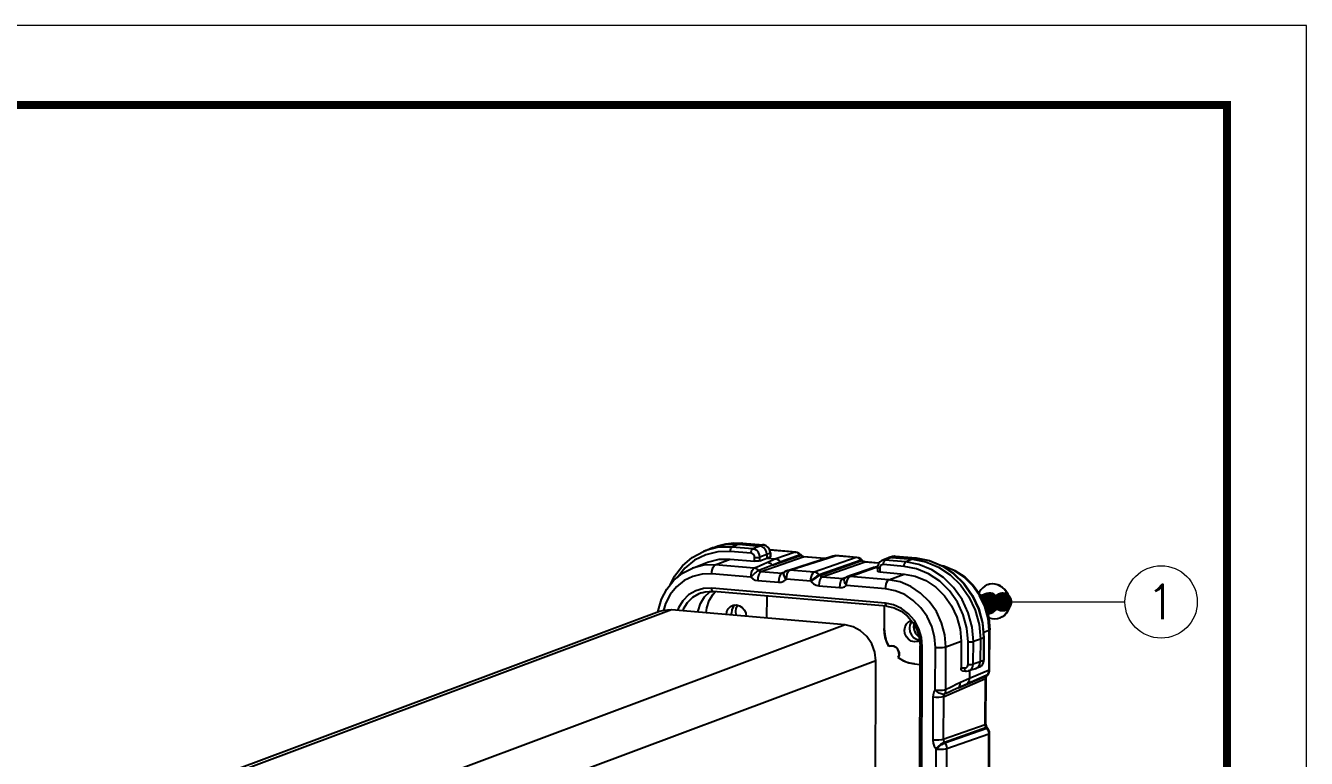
# Model space of a CAD drawing. Extents: x 2468 to 2936, y 274 to 599.
# Drawn here: x 2805.7 to 2935.8, y 524.7 to 599.2 of the extents above; entities that cross this region are included whole.
import ezdxf
from ezdxf.enums import TextEntityAlignment as Align

# ---------------------------------------------------------------- set-up
doc = ezdxf.new("R2010")
doc.units = 0
doc.header["$LTSCALE"] = 30.734
doc.layers.get('0').update_dxf_attribs({"linetype": 'CONTINUOUS'})
doc.layers.add('from', color=7, linetype='CONTINUOUS', lineweight=13)
doc.styles.add('ROMAND', font='romand.shx', dxfattribs={"width": 0.75, "bigfont": 'gbcbig.shx'})
doc.styles.add('TXT', font='txt.shx', dxfattribs={"bigfont": 'gbcbig.shx'})
doc.dimstyles.new('fds', dxfattribs={"dimtxt": 2.5, "dimasz": 2.2, "dimexe": 1, "dimexo": 0, "dimgap": 0.66, "dimtad": 0, "dimzin": 1, "dimdsep": 46, "dimtxsty": 'ROMAND', "dimblk": 'CLOSEDBLANK', "dimcen": 0, "dimclrd": 3, "dimclre": 3, "dimclrt": 7, "dimazin": 0, "dimtfac": 1, "dimtofl": 0, "dimtmove": 0, "dimatfit": 3, "dimldrblk": 'CLOSEDBLANK', "dimfxl": 1, "dimlwd": 5, "dimlwe": 5, "dimarcsym": 0})

# ---------------------------------------------------------------- blocks, each defined once
blk = doc.blocks.new('_ClosedBlank')
at = {"color": 0, "linetype": 'ByBlock', "lineweight": -2}
for p, q in [((-1, 0.167), (0, 0)), ((-1, 0.167), (-1, -0.167)), ((0, 0), (-1, -0.167))]:
    blk.add_line(p, q, dxfattribs=at)
blk = doc.blocks.new('A$C3CCE6F4D')
at = {"color": 7, "linetype": 'Continuous'}
for p, q in [((86.27, 135.18), (86.7, 135.32)), ((89.36, 135.54), (88.5, 135.18)), ((91.14, 134.96), (88.5, 135.18)), ((88.76, 135.7), (89.83, 135.68)), ((89.79, 135.68), (89.36, 135.54)), ((89.36, 135.54), (92.03, 135.31)), ((89.83, 135.68), (89.79, 135.68)), ((89.79, 135.68), (92.44, 135.45)), ((89.83, 135.68), (92.48, 135.46)), ((92.03, 135.31), (91.14, 134.96)), ((92.44, 135.45), (92.03, 135.31)), ((92.48, 135.46), (92.44, 135.45)), ((92.44, 135.45), (92.72, 135.38)), ((92.56, 135.44), (92.48, 135.46)), ((84.88, 134.62), (85.72, 134.98)), ((86.37, 132.91), (88.29, 133.65)), ((90.93, 134.39), (88.29, 134.61)), ((88.29, 133.65), (91.38, 133.38)), ((91.38, 133.38), (91.38, 133.85)), ((92.93, 134.25), (92.04, 133.89)), ((92.04, 133.43), (92.04, 133.89)), ((92.04, 133.43), (92.93, 133.75)), ((92.21, 132.08), (97.55, 133.94)), ((94.06, 133.66), (92.54, 133)), ((93.34, 134.39), (92.93, 134.25)), ((92.93, 134.25), (92.93, 133.75)), ((93.34, 133.9), (92.93, 133.75)), ((92.93, 133.75), (94.07, 133.66)), ((93.3, 134.7), (93.34, 134.39)), ((96.61, 134.53), (93.31, 134.81)), ((96.53, 134.52), (93.31, 134.8)), ((93.39, 134.43), (93.34, 134.39)), ((93.34, 134.39), (93.34, 133.9)), ((93.39, 133.93), (93.34, 133.9)), ((93.39, 134.43), (93.38, 134.56)), ((93.39, 134.43), (93.39, 133.93)), ((93.67, 132.87), (97.23, 134.11)), ((96.53, 134.52), (94.07, 133.66)), ((97.18, 134.18), (94.71, 133.32)), ((95.56, 132.22), (101.3, 134.05)), ((95.87, 132.25), (101.62, 134.08)), ((96.53, 134.52), (96.61, 134.53)), ((96.77, 134.47), (96.53, 134.52)), ((96.8, 134.49), (96.61, 134.53)), ((96.99, 134.35), (96.77, 134.47)), ((97.06, 134.37), (96.8, 134.49)), ((97.18, 134.18), (96.99, 134.35)), ((97.29, 134.18), (97.06, 134.37)), ((97.27, 134.19), (97.18, 134.18)), ((97.23, 134.11), (97.18, 134.18)), ((97.23, 134.11), (97.34, 134.11)), ((97.32, 134.03), (97.23, 134.11)), ((97.29, 134.18), (97.27, 134.19)), ((97.34, 134.11), (97.29, 134.18)), ((97.36, 134.09), (97.34, 134.11)), ((97.49, 133.99), (97.36, 134.09)), ((97.55, 133.94), (97.62, 133.95)), ((100.24, 133.71), (97.55, 133.94)), ((100.28, 133.72), (97.62, 133.95)), ((104.29, 133.85), (98.96, 131.99)), ((104.93, 133.51), (99.6, 131.65)), ((99.65, 131.58), (104.99, 133.45)), ((101.3, 134.05), (101.3, 134.05)), ((101.56, 134.09), (101.69, 134.09)), ((101.62, 134.08), (101.69, 134.09)), ((104.29, 133.85), (101.62, 134.08)), ((104.37, 133.86), (101.69, 134.09)), ((104.37, 133.86), (104.29, 133.85)), ((104.53, 133.8), (104.29, 133.85)), ((104.63, 133.8), (104.37, 133.86)), ((104.75, 133.68), (104.53, 133.8)), ((104.93, 133.51), (104.75, 133.68)), ((104.99, 133.53), (104.93, 133.51)), ((104.99, 133.45), (104.93, 133.51)), ((104.99, 133.45), (105.1, 133.45)), ((105.08, 133.36), (104.99, 133.45)), ((105.1, 133.45), (105.04, 133.51)), ((105.12, 133.42), (105.1, 133.45)), ((105.25, 133.33), (105.12, 133.42)), ((108.37, 133.81), (107.54, 133.45)), ((108.76, 133.87), (107.94, 133.51)), ((110.57, 133.29), (107.94, 133.51)), ((108.45, 133.84), (108.37, 133.81)), ((108.89, 133.98), (108.45, 133.84)), ((108.48, 133.85), (108.45, 133.84)), ((108.76, 133.87), (108.48, 133.85)), ((109.21, 134.01), (108.76, 133.87)), ((108.76, 133.87), (111.43, 133.64)), ((109.14, 134.02), (108.89, 133.98)), ((109.24, 134.02), (109.14, 134.02)), ((109.24, 134.02), (109.21, 134.01)), ((109.21, 134.01), (111.86, 133.78)), ((109.24, 134.02), (111.9, 133.79)), ((111.43, 133.64), (110.57, 133.29)), ((111.86, 133.78), (111.43, 133.64)), ((111.9, 133.79), (111.86, 133.78)), ((83.48, 132.5), (85.39, 133.24)), ((90.92, 131.34), (85.94, 131.77)), ((91.34, 132.48), (86.37, 132.91)), ((92.21, 132.08), (94.86, 131.85)), ((94.71, 133.32), (93.67, 132.87)), ((95.1, 131.93), (94.86, 131.85)), ((95.01, 131.87), (95.02, 131.87)), ((95.04, 131.87), (95.01, 131.87)), ((95.1, 131.92), (95.04, 131.87)), ((95.1, 131.92), (95.06, 131.85)), ((95.09, 131.79), (95.13, 131.94)), ((95.1, 131.92), (95.15, 131.97)), ((95.13, 131.94), (95.15, 131.97)), ((95.62, 131.98), (95.74, 132.16)), ((95.74, 132.16), (95.87, 132.25)), ((98.96, 131.99), (95.87, 132.25)), ((99.97, 131.41), (105.31, 133.27)), ((104.46, 131.86), (103.44, 131.51)), ((106.38, 132.53), (104.46, 131.86)), ((105.17, 132.03), (106.72, 132.57)), ((105.31, 133.27), (105.38, 133.28)), ((107.16, 133.11), (105.31, 133.27)), ((107.17, 133.13), (105.38, 133.28)), ((106.4, 132.54), (106.38, 132.53)), ((106.4, 132.54), (107, 132.73)), ((106.48, 132.56), (106.4, 132.54)), ((106.72, 132.57), (106.48, 132.56)), ((106.71, 132.57), (106.99, 132.66)), ((106.71, 132.57), (106.98, 132.55)), ((106.99, 132.57), (106.98, 132.1)), ((107.02, 132.07), (106.98, 132.1)), ((107.27, 132.49), (107.27, 132.02)), ((107.27, 132.02), (110.36, 131.75)), ((110.36, 132.72), (107.73, 132.94)), ((108.44, 131.01), (110.36, 131.75)), ((91.78, 130.93), (94.42, 130.7)), ((95.38, 131.05), (95.44, 131.11)), ((98.52, 130.84), (95.44, 131.11)), ((98.52, 130.84), (98.58, 130.78)), ((99.53, 130.26), (102.18, 130.04)), ((99.6, 131.65), (99.65, 131.58)), ((99.97, 131.41), (102.61, 131.18)), ((102.89, 131.27), (102.61, 131.18)), ((102.79, 131.19), (102.84, 131.24)), ((108.01, 129.87), (103.04, 130.3)), ((103.44, 131.51), (103.14, 131.4)), ((103.22, 131.16), (103.33, 131.34)), ((103.33, 131.34), (103.47, 131.44)), ((108.44, 131.01), (103.47, 131.44)), ((121.23, 130.45), (120.93, 130.37)), ((84.53, 128.02), (85.03, 128.84)), ((85.69, 129.5), (85.78, 129.55)), ((108.01, 128.07), (85.94, 129.96)), ((108.18, 127.65), (86.11, 129.54)), ((86.12, 129.21), (86.43, 129.52)), ((92.92, 128.96), (92.91, 126.15)), ((120.37, 129.08), (120.22, 129.04)), ((120.36, 129.08), (120.25, 129.05)), ((120.41, 129.11), (120.35, 129.08)), ((120.57, 129.11), (120.36, 129.08)), ((120.58, 129.11), (120.37, 129.08)), ((120.62, 129.16), (120.41, 129.11)), ((120.56, 129.16), (120.44, 129.12)), ((120.61, 129.18), (120.53, 129.15)), ((120.77, 129.19), (120.56, 129.16)), ((120.66, 129.2), (120.61, 129.18)), ((120.76, 129.23), (120.63, 129.19)), ((120.87, 129.24), (120.66, 129.2)), ((120.97, 129.26), (120.76, 129.23)), ((120.91, 129.29), (120.8, 129.25)), ((122.24, 128.67), (122.1, 128.86)), ((79.3, 126.98), (22.08, 105.61)), ((80.82, 127.19), (22.87, 105.54)), ((79.13, 126.92), (79.15, 127.09)), ((102.89, 125.29), (80.82, 127.19)), ((84.2, 126.89), (84.22, 127.09)), ((84.2, 126.89), (84.22, 127.09)), ((84.22, 127.09), (84.53, 128.02)), ((88.91, 127.82), (88.68, 127.59)), ((89.21, 127.8), (89.2, 127.79)), ((107.84, 127.68), (107.83, 124.84)), ((121.38, 126.8), (121.54, 126.88)), ((122.42, 128.01), (122.43, 128.01)), ((122.43, 128.01), (122.43, 128.01)), ((102.89, 125.29), (43.22, 103)), ((88.48, 126.53), (88.44, 126.8)), ((111.19, 125.82), (111.28, 125.85)), ((111.38, 125.73), (111.3, 125.65)), ((111.61, 125.37), (111.57, 125.05)), ((120.3, 125.51), (120.46, 123.66)), ((121, 126.66), (121.08, 126.69)), ((121.02, 126.67), (121.1, 126.7)), ((121.08, 126.69), (121.25, 126.8)), ((121.1, 126.7), (121.27, 126.81)), ((121.12, 126.71), (121.19, 126.73)), ((121.19, 126.73), (121.22, 126.74)), ((121.22, 126.74), (121.39, 126.84)), ((121.22, 126.74), (121.29, 126.77)), ((121.41, 126.81), (121.48, 126.84)), ((122.83, 126.32), (122.51, 126.16)), ((107.83, 124.84), (107.9, 124.06)), ((107.9, 124.06), (108.1, 123.29)), ((111.05, 124.86), (111.11, 124.43)), ((111.11, 124.43), (111.29, 124.03)), ((120.46, 123.66), (120.05, 123.5)), ((121.16, 124.58), (120.45, 124.31)), ((120.46, 123.66), (120.45, 120.78)), ((120.5, 123.7), (120.46, 123.66)), ((120.5, 123.7), (120.5, 120.81)), ((121.15, 119.56), (121.16, 124.58)), ((121.23, 119.63), (121.25, 124.65)), ((108.1, 123.29), (108.41, 122.57)), ((108.48, 122.6), (108.41, 122.57)), ((108.48, 122.6), (108.68, 122.65)), ((108.72, 122.65), (108.48, 122.6)), ((108.68, 122.65), (108.97, 122.62)), ((109.05, 122.6), (108.72, 122.65)), ((109.34, 122.43), (109.05, 122.6)), ((109.57, 122.16), (109.34, 122.43)), ((109.7, 121.83), (109.57, 122.16)), ((112.33, 123.29), (112.17, 123.2)), ((112.18, 36.63), (112.4, 122.65)), ((112.32, 123.38), (112.31, 123.37)), ((112.47, 36.55), (112.68, 122.57)), ((114.33, 117.01), (114.34, 122.42)), ((115.66, 117.09), (115.67, 122.5)), ((115.67, 122.5), (117.61, 123.22)), ((117.61, 123.22), (117.6, 119.86)), ((118.49, 120.27), (118.5, 123.14)), ((119.15, 120.31), (119.16, 123.18)), ((120.05, 123.5), (119.16, 123.18)), ((120.05, 123.5), (120.04, 120.6)), ((106.77, 120.72), (47.1, 98.44)), ((106.56, 34.71), (106.77, 120.72)), ((109.63, 121.14), (109.72, 121.47)), ((109.63, 121.14), (110.27, 120.74)), ((109.72, 121.47), (109.7, 121.83)), ((110.27, 120.74), (110.96, 120.46)), ((110.96, 120.46), (111.67, 120.33)), ((120.04, 120.6), (119.15, 120.31)), ((120.45, 120.78), (120.04, 120.6)), ((120.5, 120.81), (120.45, 120.78)), ((120.49, 120.67), (120.5, 120.81)), ((111.67, 120.33), (112.39, 120.27)), ((117.26, 117.29), (120.83, 118.83)), ((117.62, 119.68), (117.6, 119.86)), ((117.6, 119.86), (118.04, 119.82)), ((117.77, 119.44), (118.21, 119.4)), ((120.88, 118.89), (118.42, 117.82)), ((119.45, 119.72), (118.56, 119.44)), ((118.56, 119.44), (118.56, 119.44)), ((121.15, 119.56), (118.68, 118.49)), ((118.68, 119.48), (118.68, 118.49)), ((119.45, 119.72), (119.52, 119.75)), ((119.94, 119.93), (119.52, 119.75)), ((120.71, 118.62), (120.75, 118.74)), ((120.75, 118.74), (120.83, 118.83)), ((120.78, 118.59), (120.81, 118.75)), ((120.81, 118.75), (120.87, 118.85)), ((120.83, 118.83), (120.88, 118.89)), ((120.83, 118.83), (120.89, 118.87)), ((120.87, 118.85), (120.89, 118.87)), ((120.88, 118.89), (121.03, 119.08)), ((120.94, 118.93), (120.88, 118.89)), ((120.89, 118.87), (120.94, 118.93)), ((120.94, 118.93), (121.11, 119.15)), ((121.03, 119.08), (121.12, 119.31)), ((121.11, 119.15), (121.21, 119.4)), ((121.12, 119.31), (121.15, 119.56)), ((121.21, 119.4), (121.23, 119.63)), ((115.35, 116.18), (120.69, 118.5)), ((118.42, 117.82), (117.26, 117.29)), ((118.68, 118.49), (117.52, 117.96)), ((120.68, 112.6), (120.69, 118.5)), ((120.69, 118.5), (120.71, 118.62)), ((120.69, 118.5), (120.78, 118.57)), ((120.76, 112.68), (120.78, 118.57)), ((120.78, 118.57), (120.78, 118.59)), ((114.02, 116.1), (114, 110.66)), ((115.35, 116.18), (115.34, 110.74)), ((120.68, 112.6), (115.34, 110.74)), ((120.81, 112.25), (115.48, 110.38)), ((120.68, 112.6), (120.76, 112.68)), ((120.77, 112.64), (120.76, 112.68)), ((120.81, 112.25), (120.92, 112.25)), ((120.87, 112.18), (120.81, 112.25)), ((120.92, 112.25), (120.9, 112.27)), ((120.98, 112.18), (120.92, 112.25)), ((115.53, 110.32), (120.87, 112.18)), ((115.79, 109.6), (121.13, 111.46)), ((120.97, 112.19), (120.98, 112.18)), ((121.11, 105.98), (121.13, 111.46)), ((121.2, 106.06), (121.21, 111.53)), ((114.4, 109.58), (114.45, 109.51)), ((114.44, 103.59), (114.45, 109.51)), ((115.48, 110.38), (115.53, 110.32)), ((115.78, 103.67), (115.79, 109.6))]:
    blk.add_line(p, q, dxfattribs=at)
for points in [[(88.5, 135.18), (86.82, 135.15), (85.21, 134.75), (84.88, 134.62)], [(85.72, 134.98), (86.05, 135.1), (86.27, 135.18)], [(86.27, 135.18), (87.67, 135.5), (89.36, 135.54)], [(86.7, 135.32), (87.72, 135.58), (88.76, 135.7)], [(86.7, 135.32), (88.1, 135.64), (89.79, 135.68)], [(88.29, 134.61), (88.31, 134.8), (88.35, 134.98), (88.42, 135.11), (88.5, 135.18)], [(92.93, 134.25), (92.89, 134.55), (92.76, 134.84), (92.56, 135.07), (92.3, 135.24), (92.03, 135.31)], [(93.38, 134.56), (93.29, 134.87), (93.11, 135.14), (92.86, 135.34), (92.56, 135.44)], [(92.72, 135.38), (92.97, 135.22), (93.17, 134.98), (93.3, 134.7)], [(80.67, 130.38), (81.21, 131.47), (82.22, 132.78), (83.46, 133.85), (84.88, 134.62)], [(88.29, 134.61), (86.7, 134.58), (85.17, 134.2), (83.76, 133.51), (82.52, 132.51), (81.53, 131.28)], [(85.39, 133.24), (86.87, 133.62), (88.29, 133.65)], [(90.93, 134.39), (90.94, 134.58), (90.99, 134.75), (91.06, 134.89), (91.14, 134.96)], [(91.38, 133.85), (91.36, 134.01), (91.29, 134.15), (91.19, 134.27), (91.07, 134.35), (90.93, 134.39)], [(92.04, 133.89), (92, 134.2), (91.87, 134.49), (91.67, 134.72), (91.42, 134.88), (91.14, 134.96)], [(91.38, 133.85), (91.57, 133.85), (91.76, 133.85), (91.92, 133.87), (92.04, 133.89)], [(92.04, 133.43), (91.92, 133.4), (91.76, 133.38), (91.56, 133.38), (91.38, 133.38)], [(94.71, 133.32), (94.52, 133.49), (94.3, 133.6), (94.07, 133.66)], [(97.55, 133.94), (97.43, 133.97), (97.32, 134.03)], [(97.62, 133.95), (97.61, 133.95), (97.49, 133.99)], [(101.3, 134.05), (101.43, 134.08), (101.56, 134.09)], [(101.3, 134.05), (101.38, 134.07), (101.62, 134.08)], [(105.04, 133.51), (104.87, 133.67), (104.63, 133.8)], [(105.04, 133.51), (105.03, 133.52), (104.99, 133.53)], [(105.31, 133.27), (105.19, 133.3), (105.08, 133.36)], [(107.54, 133.45), (107.3, 133.29), (107.1, 133.04), (107, 132.72), (106.99, 132.57)], [(107.94, 133.51), (107.66, 133.49), (107.55, 133.45)], [(107.73, 132.94), (107.74, 133.13), (107.79, 133.31), (107.86, 133.44), (107.94, 133.51)], [(108.89, 133.98), (108.93, 133.99), (109.21, 134.01)], [(111.43, 133.64), (113.11, 133.32), (114.73, 132.64), (116.23, 131.64), (117.53, 130.36), (118.6, 128.85), (119.4, 127.15), (119.88, 125.35), (120.05, 123.5)], [(111.86, 133.78), (113.54, 133.46), (115.16, 132.79), (116.65, 131.79), (117.95, 130.51), (119.02, 129), (119.81, 127.31), (120.3, 125.51)], [(111.9, 133.79), (113.58, 133.47), (115.2, 132.8), (116.69, 131.81), (117.99, 130.53), (119.06, 129.02), (119.86, 127.34), (120.34, 125.54), (120.5, 123.7)], [(79.15, 127.09), (79.57, 128.54), (80.24, 129.84), (81.14, 130.97), (82.23, 131.86), (83.48, 132.5)], [(85.94, 131.77), (84.71, 131.74), (83.52, 131.45), (82.42, 130.91), (81.45, 130.13), (80.66, 129.15), (80.07, 128), (79.82, 127.13)], [(86.37, 132.91), (84.95, 132.88), (83.48, 132.5)], [(85.94, 131.77), (85.96, 132.08), (86.02, 132.37), (86.12, 132.63), (86.24, 132.81), (86.37, 132.91)], [(90.92, 131.34), (90.94, 131.65), (91, 131.94), (91.09, 132.2), (91.21, 132.38), (91.34, 132.48)], [(91.93, 132.21), (91.86, 132.18), (91.77, 132.13), (91.67, 132.07), (91.57, 131.99), (91.46, 131.9), (91.34, 131.79), (91.23, 131.68), (91.12, 131.57), (91.01, 131.45), (90.92, 131.34)], [(92.54, 133), (92.11, 132.81), (91.71, 132.64), (91.34, 132.48)], [(91.93, 132.21), (91.8, 132.32), (91.65, 132.4), (91.5, 132.46), (91.34, 132.48)], [(92.21, 132.08), (92.05, 131.94), (91.91, 131.68), (91.81, 131.32), (91.78, 130.93)], [(93.67, 132.87), (93.02, 132.63), (91.93, 132.21)], [(91.93, 132.21), (92.01, 132.14), (92.11, 132.1), (92.21, 132.08)], [(93.67, 132.87), (93.48, 133.04), (93.25, 133.15), (93.02, 133.21)], [(94.86, 131.85), (94.69, 131.72), (94.55, 131.45), (94.45, 131.1), (94.42, 130.7)], [(94.86, 131.85), (94.97, 131.86), (95.01, 131.87)], [(95.06, 131.85), (95.05, 131.64), (95.17, 131.36), (95.38, 131.05)], [(95.44, 131.11), (95.26, 131.35), (95.14, 131.59), (95.09, 131.79)], [(95.56, 132.22), (95.35, 132.13), (95.15, 131.97)], [(95.44, 131.11), (95.46, 131.42), (95.52, 131.72), (95.62, 131.98)], [(95.56, 132.22), (95.64, 132.24), (95.87, 132.25)], [(98.52, 130.84), (98.54, 131.15), (98.6, 131.45), (98.7, 131.71), (98.82, 131.89), (98.96, 131.99)], [(99.6, 131.65), (99.41, 131.82), (99.19, 131.93), (98.96, 131.99)], [(103.47, 131.44), (104.47, 131.79), (105.17, 132.03)], [(105.14, 132.1), (105.24, 132.12), (105.47, 132.14)], [(105.38, 133.28), (105.36, 133.28), (105.25, 133.33)], [(107.27, 132.49), (107.12, 132.51), (107.02, 132.54), (106.99, 132.57)], [(107.27, 132.02), (107.12, 132.04), (107.02, 132.07)], [(107.73, 132.94), (107.59, 132.93), (107.46, 132.87), (107.36, 132.77), (107.29, 132.64), (107.27, 132.49)], [(110.36, 132.72), (110.38, 132.91), (110.42, 133.08), (110.49, 133.22), (110.57, 133.29)], [(118.5, 123.14), (118.34, 124.89), (117.88, 126.59), (117.13, 128.19), (116.12, 129.62), (114.89, 130.83), (113.48, 131.77), (111.95, 132.41), (110.36, 132.72)], [(110.36, 131.75), (111.78, 131.48), (113.14, 130.91), (114.4, 130.07), (115.5, 129), (116.4, 127.72), (117.07, 126.29), (117.48, 124.77), (117.61, 123.22)], [(119.16, 123.18), (119, 125.02), (118.51, 126.82), (117.72, 128.51), (116.65, 130.02), (115.35, 131.3), (113.87, 132.29), (112.25, 132.96), (110.57, 133.29)], [(115.12, 132.83), (115.47, 132.76), (116.82, 132.21), (118.06, 131.39), (119.15, 130.33), (120.05, 129.08), (120.71, 127.68), (121.11, 126.18), (121.25, 124.65)], [(121.16, 124.58), (121.02, 126.12), (120.62, 127.62), (119.96, 129.03), (119.07, 130.29), (117.98, 131.36), (116.74, 132.19), (115.39, 132.75), (115.22, 132.78)], [(90.92, 131.34), (91.17, 131.13), (91.47, 130.99), (91.78, 130.93)], [(94.42, 130.7), (94.77, 130.72), (95.1, 130.84), (95.38, 131.05)], [(99.6, 131.65), (99.44, 131.57), (99.23, 131.43), (98.99, 131.26), (98.74, 131.05), (98.52, 130.84)], [(99.65, 131.58), (99.44, 131.48), (99.16, 131.28), (98.86, 131.04), (98.58, 130.78)], [(98.58, 130.78), (98.86, 130.52), (99.18, 130.34), (99.53, 130.26)], [(99.97, 131.41), (99.8, 131.28), (99.66, 131.01), (99.57, 130.66), (99.53, 130.26)], [(99.65, 131.58), (99.75, 131.5), (99.85, 131.44), (99.97, 131.41)], [(102.61, 131.18), (102.45, 131.05), (102.31, 130.79), (102.21, 130.43), (102.18, 130.04)], [(102.18, 130.04), (102.49, 130.05), (102.78, 130.14), (103.04, 130.3)], [(102.61, 131.18), (102.72, 131.19), (102.77, 131.2)], [(103.04, 130.3), (102.88, 130.56), (102.78, 130.81), (102.75, 131.03), (102.79, 131.19)], [(102.84, 131.24), (102.81, 131.22), (102.77, 131.2)], [(103.14, 131.4), (103.02, 131.35), (102.84, 131.24)], [(103.04, 130.3), (103.06, 130.61), (103.12, 130.9), (103.22, 131.16)], [(103.14, 131.4), (103.26, 131.43), (103.47, 131.44)], [(108.01, 129.87), (108.04, 130.18), (108.1, 130.48), (108.19, 130.73), (108.31, 130.91), (108.44, 131.01)], [(115.67, 122.5), (115.53, 124.05), (115.13, 125.57), (114.46, 126.99), (113.56, 128.26), (112.46, 129.34), (111.21, 130.17), (109.85, 130.74), (108.44, 131.01)], [(120.93, 130.37), (120.61, 130.21), (120.35, 130.01), (120.12, 129.76), (119.93, 129.47), (119.87, 129.32)], [(123.8, 128.11), (123.77, 128.47), (123.69, 128.83), (123.56, 129.18), (123.37, 129.5), (123.15, 129.79), (122.88, 130.04), (122.59, 130.24), (122.27, 130.38), (121.94, 130.47), (121.6, 130.5), (121.27, 130.47), (120.98, 130.39)], [(123.76, 128.09), (123.73, 128.46), (123.65, 128.82), (123.51, 129.16), (123.33, 129.49), (123.1, 129.78), (122.84, 130.02), (122.54, 130.22), (122.23, 130.37), (121.9, 130.46), (121.56, 130.49), (121.23, 130.45)], [(85.94, 129.96), (84.9, 129.93), (83.91, 129.63), (83.01, 129.1), (82.27, 128.36), (81.71, 127.44), (81.6, 127.12)], [(84.63, 129.37), (84.31, 129.25), (83.5, 128.77), (82.83, 128.1), (82.32, 127.27), (82.25, 127.06)], [(84.63, 129.37), (85.11, 129.5), (85.61, 129.55), (86.11, 129.54)], [(85.03, 128.84), (85.69, 129.5), (85.78, 129.55)], [(85.25, 126.8), (85.32, 127.48), (85.63, 128.4), (86.12, 129.21)], [(86.11, 129.54), (86.06, 129.56), (86, 129.64), (85.95, 129.78), (85.94, 129.96)], [(114.34, 122.42), (114.22, 123.77), (113.87, 125.1), (113.28, 126.35), (112.49, 127.46), (111.53, 128.41), (110.44, 129.14), (109.24, 129.63), (108.01, 129.87)], [(120.36, 129.04), (120.14, 129.01), (120.09, 128.99)], [(121.25, 126.8), (121.4, 126.94), (121.51, 127.11), (121.6, 127.31), (121.65, 127.53), (121.66, 127.75), (121.63, 127.98), (121.56, 128.2), (121.45, 128.41), (121.32, 128.6), (121.15, 128.76), (120.97, 128.88), (120.76, 128.97), (120.55, 129.02), (120.33, 129.03), (120.12, 129), (120.09, 128.99)], [(120.98, 126.67), (121.13, 126.77), (121.27, 126.92), (121.37, 127.1), (121.45, 127.31), (121.49, 127.53), (121.48, 127.75), (121.44, 127.98), (121.37, 128.2), (121.25, 128.4), (121.11, 128.58), (120.93, 128.73), (120.74, 128.85), (120.53, 128.93), (120.32, 128.97), (120.1, 128.96), (120.1, 128.96)], [(120.98, 126.68), (121.1, 126.76), (121.24, 126.92), (121.35, 127.1), (121.43, 127.3), (121.46, 127.52), (121.46, 127.74), (121.42, 127.97), (121.34, 128.19), (121.23, 128.39), (121.08, 128.57), (120.91, 128.72), (120.72, 128.84), (120.51, 128.92), (120.29, 128.96), (120.1, 128.95)], [(120.96, 126.73), (120.98, 126.74), (121.11, 126.9), (121.21, 127.09), (121.27, 127.3), (121.3, 127.52), (121.29, 127.75), (121.23, 127.97), (121.14, 128.19), (121.02, 128.38), (120.87, 128.56), (120.69, 128.7), (120.49, 128.81), (120.28, 128.87), (120.13, 128.89)], [(120.96, 126.74), (121.08, 126.89), (121.18, 127.08), (121.25, 127.29), (121.27, 127.51), (121.26, 127.74), (121.21, 127.96), (121.12, 128.18), (121, 128.37), (120.84, 128.55), (120.67, 128.69), (120.47, 128.8), (120.26, 128.86), (120.14, 128.88)], [(120.22, 129.04), (120.17, 129.02), (120.15, 129.01)], [(121.11, 127.51), (121.08, 127.74), (121.02, 127.96), (120.92, 128.17), (120.79, 128.36), (120.63, 128.53), (120.44, 128.66), (120.24, 128.76), (120.19, 128.77)], [(120.93, 126.87), (121.01, 127.06), (121.07, 127.28), (121.08, 127.5), (121.06, 127.73), (121, 127.95), (120.9, 128.16), (120.77, 128.35), (120.6, 128.52), (120.42, 128.65), (120.22, 128.75), (120.2, 128.75)], [(120.91, 127.5), (120.88, 127.73), (120.8, 127.95), (120.7, 128.16), (120.55, 128.34), (120.39, 128.5), (120.29, 128.56)], [(120.86, 127.13), (120.88, 127.27), (120.89, 127.49), (120.85, 127.72), (120.78, 127.94), (120.67, 128.15), (120.53, 128.33), (120.36, 128.49), (120.31, 128.52)], [(121.68, 127.76), (121.65, 127.99), (121.58, 128.21), (121.48, 128.42), (121.34, 128.6), (121.18, 128.77), (120.99, 128.89), (120.78, 128.98), (120.57, 129.03), (120.36, 129.04)], [(121.87, 127.82), (121.85, 128.04), (121.78, 128.26), (121.68, 128.47), (121.55, 128.66), (121.39, 128.82), (121.2, 128.95), (121, 129.05), (120.79, 129.1), (120.57, 129.11)], [(121.39, 126.84), (121.55, 126.97), (121.68, 127.13), (121.77, 127.32), (121.83, 127.54), (121.85, 127.76), (121.83, 127.99), (121.77, 128.21), (121.68, 128.42), (121.55, 128.62), (121.39, 128.79), (121.21, 128.92), (121.01, 129.02), (120.8, 129.09), (120.58, 129.11)], [(121.54, 126.88), (121.7, 127), (121.84, 127.16), (121.94, 127.34), (122.01, 127.55), (122.04, 127.77), (122.03, 127.99), (121.99, 128.22), (121.9, 128.44), (121.78, 128.64), (121.63, 128.81), (121.46, 128.96), (121.26, 129.07), (121.05, 129.14), (120.84, 129.18), (120.62, 129.16)], [(120.8, 129.25), (120.71, 129.22), (120.71, 129.21)], [(122.07, 127.89), (122.04, 128.11), (121.97, 128.33), (121.87, 128.54), (121.74, 128.73), (121.58, 128.89), (121.4, 129.02), (121.2, 129.12), (120.99, 129.17), (120.77, 129.19)], [(122.13, 128.86), (121.97, 129.03), (121.79, 129.16), (121.59, 129.26), (121.38, 129.31), (121.16, 129.33), (120.95, 129.3), (120.82, 129.26)], [(121.58, 126.88), (121.68, 126.92), (121.85, 127.03), (121.99, 127.18), (122.11, 127.36), (122.18, 127.56), (122.23, 127.77), (122.23, 128), (122.19, 128.23), (122.12, 128.45), (122.01, 128.65), (121.87, 128.84), (121.7, 128.99), (121.51, 129.12), (121.3, 129.2), (121.09, 129.24), (120.87, 129.24)], [(122.1, 128.86), (121.94, 129.02), (121.76, 129.16), (121.56, 129.25), (121.34, 129.31), (121.13, 129.32), (120.91, 129.29)], [(121.6, 126.88), (121.67, 126.91), (121.84, 127.02), (121.99, 127.15), (122.11, 127.32), (122.19, 127.52), (122.24, 127.73), (122.26, 127.95), (122.23, 128.18), (122.17, 128.4), (122.07, 128.61), (121.94, 128.8), (121.78, 128.96), (121.59, 129.09), (121.39, 129.19), (121.18, 129.24), (120.97, 129.26)], [(121.92, 128.82), (122.06, 128.7), (122.18, 128.55), (122.29, 128.38), (122.37, 128.2), (122.42, 128.01)], [(122.43, 128.01), (122.41, 128.19), (122.38, 128.37), (122.32, 128.55), (122.23, 128.71), (122.13, 128.86)], [(122.43, 128.01), (122.4, 128.24), (122.34, 128.46), (122.24, 128.67)], [(80.82, 127.19), (79.81, 127.13), (79.3, 126.98)], [(87.8, 126.59), (87.86, 126.98), (88.04, 127.35), (88.32, 127.63), (88.57, 127.77)], [(88.68, 127.59), (88.5, 127.22), (88.44, 126.8)], [(88.57, 127.77), (88.68, 127.8), (89.07, 127.83), (89.46, 127.73), (89.81, 127.51), (90.09, 127.18), (90.27, 126.78), (90.33, 126.37)], [(89.2, 127.79), (89.02, 127.42), (88.95, 127)], [(88.95, 127), (89.01, 126.57), (89.05, 126.48)], [(112.68, 122.57), (112.57, 123.7), (112.23, 124.81), (111.67, 125.83), (110.93, 126.7), (110.04, 127.39), (109.04, 127.85), (108.01, 128.07)], [(108.18, 127.65), (108.14, 127.66), (108.07, 127.74), (108.02, 127.89), (108.01, 128.07)], [(108.18, 127.65), (109.12, 127.45), (110.01, 127.03), (110.81, 126.41), (111.48, 125.61), (111.98, 124.69), (112.29, 123.68), (112.4, 122.65)], [(120.87, 127.08), (120.91, 127.28), (120.91, 127.5)], [(120.93, 126.86), (120.95, 126.88), (121.04, 127.07), (121.09, 127.29), (121.11, 127.51)], [(121.27, 126.81), (121.42, 126.95), (121.54, 127.12), (121.62, 127.32), (121.67, 127.53), (121.68, 127.76)], [(121.29, 126.77), (121.46, 126.88), (121.61, 127.02), (121.73, 127.19), (121.81, 127.38), (121.86, 127.6), (121.87, 127.82)], [(121.48, 126.84), (121.65, 126.95), (121.8, 127.09), (121.92, 127.26), (122, 127.45), (122.05, 127.66), (122.07, 127.89)], [(121.49, 126.85), (121.49, 126.85), (121.58, 126.88)], [(123.8, 128.11), (123.77, 127.74), (123.69, 127.4), (123.55, 127.07), (123.37, 126.78), (123.14, 126.53), (122.87, 126.33), (122.55, 126.17)], [(123.76, 128.09), (123.73, 127.73), (123.65, 127.38), (123.51, 127.06), (123.32, 126.77), (123.1, 126.52), (122.83, 126.32)], [(106.77, 120.72), (106.64, 121.83), (106.26, 122.88), (105.64, 123.81), (104.84, 124.56), (103.9, 125.06), (102.89, 125.29)], [(110.41, 124.62), (110.48, 125.04), (110.66, 125.41), (110.94, 125.69), (111.19, 125.82)], [(111.3, 125.65), (111.11, 125.28), (111.05, 124.86)], [(122.51, 126.16), (122.22, 126.08), (121.88, 126.04), (121.55, 126.07), (121.22, 126.16), (121.1, 126.21)], [(121.28, 126.78), (121.36, 126.79), (121.38, 126.8)], [(108.41, 122.57), (108.16, 123.11), (107.98, 123.68), (107.87, 124.26), (107.83, 124.84)], [(112.17, 123.2), (112.07, 123.17), (111.68, 123.14), (111.28, 123.24), (110.93, 123.46), (110.65, 123.79), (110.47, 124.19), (110.41, 124.62)], [(111.29, 124.03), (111.57, 123.7), (111.92, 123.48), (112.31, 123.37)], [(111.57, 125.05), (111.63, 124.62), (111.81, 124.22), (112.09, 123.89), (112.26, 123.78)], [(121.16, 124.58), (121.24, 124.63), (121.25, 124.65)], [(108.97, 122.62), (109.24, 122.5), (109.47, 122.3), (109.63, 122.04), (109.72, 121.74), (109.72, 121.43), (109.63, 121.14)], [(112.4, 122.65), (112.43, 122.62), (112.53, 122.59), (112.68, 122.57)], [(114.34, 122.42), (114.64, 122.41), (114.95, 122.41), (115.25, 122.43), (115.49, 122.46), (115.67, 122.5)], [(118.5, 123.14), (118.68, 123.13), (118.87, 123.14), (119.04, 123.16), (119.16, 123.18)], [(111.67, 120.33), (111.13, 120.42), (110.61, 120.58), (110.1, 120.83), (109.63, 121.14)], [(119.52, 119.75), (119.66, 119.83), (119.86, 120.03), (119.99, 120.3), (120.04, 120.6)], [(120.45, 120.78), (120.41, 120.48), (120.28, 120.21), (120.08, 120.01), (119.94, 119.93)], [(119.94, 119.93), (120.18, 120.09), (120.38, 120.35), (120.49, 120.67)], [(117.77, 119.44), (117.73, 119.45), (117.66, 119.54), (117.62, 119.68)], [(118.04, 119.82), (118.17, 119.83), (118.3, 119.89), (118.4, 119.99), (118.47, 120.12), (118.49, 120.27)], [(118.04, 119.82), (118.05, 119.64), (118.1, 119.5), (118.16, 119.42), (118.21, 119.4)], [(118.21, 119.4), (118.3, 119.4), (118.56, 119.44)], [(118.49, 120.27), (118.68, 120.27), (118.87, 120.27), (119.03, 120.29), (119.15, 120.31)], [(118.56, 119.44), (118.77, 119.55), (118.97, 119.75), (119.1, 120.01), (119.15, 120.31)], [(121.15, 119.56), (121.23, 119.61), (121.23, 119.63)], [(114.33, 117.01), (114.62, 117), (114.94, 117), (115.23, 117.01), (115.48, 117.05), (115.66, 117.09)], [(117.26, 117.29), (116.6, 116.99), (116, 116.73), (115.46, 116.49)], [(115.46, 116.49), (115.55, 116.62), (115.61, 116.77), (115.65, 116.93), (115.66, 117.09)], [(117.52, 117.96), (116.99, 117.72), (116.51, 117.49), (116.07, 117.28), (115.66, 117.09)], [(117.26, 117.29), (117.4, 117.48), (117.49, 117.71), (117.52, 117.96)], [(118.42, 117.82), (118.56, 118.01), (118.65, 118.24), (118.68, 118.49)], [(114.33, 117.01), (114.16, 116.74), (114.05, 116.43), (114.02, 116.1)], [(115.35, 116.18), (115.12, 116.13), (114.79, 116.09), (114.4, 116.08), (114.02, 116.1)], [(115.46, 116.49), (115.39, 116.47), (115.3, 116.47), (115.19, 116.49), (115.08, 116.52), (114.95, 116.57), (114.83, 116.63), (114.7, 116.71), (114.57, 116.8), (114.44, 116.9), (114.33, 117.01)], [(115.46, 116.49), (115.4, 116.4), (115.37, 116.3), (115.35, 116.18)], [(120.81, 112.25), (120.74, 112.35), (120.69, 112.48), (120.68, 112.6)], [(120.9, 112.27), (120.81, 112.44), (120.77, 112.64)], [(115.34, 110.74), (115.11, 110.68), (114.78, 110.65), (114.39, 110.64), (114, 110.66)], [(114, 110.66), (114.05, 110.27), (114.18, 109.9), (114.4, 109.58)], [(115.34, 110.74), (115.36, 110.61), (115.4, 110.49), (115.48, 110.38)], [(120.87, 112.18), (120.93, 112.2), (120.97, 112.19)], [(120.87, 112.18), (121.01, 111.97), (121.1, 111.72), (121.13, 111.46)], [(121.21, 111.53), (121.19, 111.75), (121.1, 112), (120.98, 112.18)], [(121.13, 111.46), (121.18, 111.49), (121.21, 111.52), (121.21, 111.53)], [(115.48, 110.38), (115.27, 110.28), (114.99, 110.09), (114.68, 109.84), (114.4, 109.58)], [(114.45, 109.51), (114.68, 109.72), (114.92, 109.93), (115.16, 110.11), (115.37, 110.24), (115.53, 110.32)], [(114.45, 109.51), (114.75, 109.5), (115.07, 109.5), (115.37, 109.52), (115.62, 109.55), (115.79, 109.6)], [(115.53, 110.32), (115.67, 110.1), (115.76, 109.86), (115.79, 109.6)]]:
    blk.add_lwpolyline(points, dxfattribs=at)

msp = doc.modelspace()

# ---------------------------------------------------------------- linework, layer by layer
at = {"layer": 'from'}
msp.add_lwpolyline([(2468.134, 274.207), (2935.759, 274.207), (2935.759, 599.164), (2468.134, 599.164)], close=True, dxfattribs=at)
at = {"layer": 'from', "const_width": 0.806}
msp.add_lwpolyline([(2476.193, 282.266), (2476.193, 591.105), (2927.7, 591.105), (2927.7, 282.266), (2476.193, 282.266)], dxfattribs=at)
at = {"layer": 'from', "color": 4}
msp.add_circle((2921.005, 540.621), 3.675, dxfattribs=at)

# ---------------------------------------------------------------- block references
at = {"xscale": 0.8, "yscale": 0.8, "zscale": 0.8}
msp.add_blockref('A$C3CCE6F4D', (2806.602, 438.058), dxfattribs=at)

# ---------------------------------------------------------------- texts
at = {"layer": 'from', "color": 6, "style": 'TXT'}
msp.add_text('1', height=3.5, dxfattribs=at).set_placement((2921.005, 540.621), align=Align.MIDDLE)

# ---------------------------------------------------------------- leaders
at = {"layer": 'from', "color": 4}
msp.add_leader([(2904.893, 540.621), (2917.33, 540.621)], dimstyle='fds', override={"dimasz": 2, "dimldrblk": 'Dot'}, dxfattribs=at)

doc.saveas('drawing.dxf')
